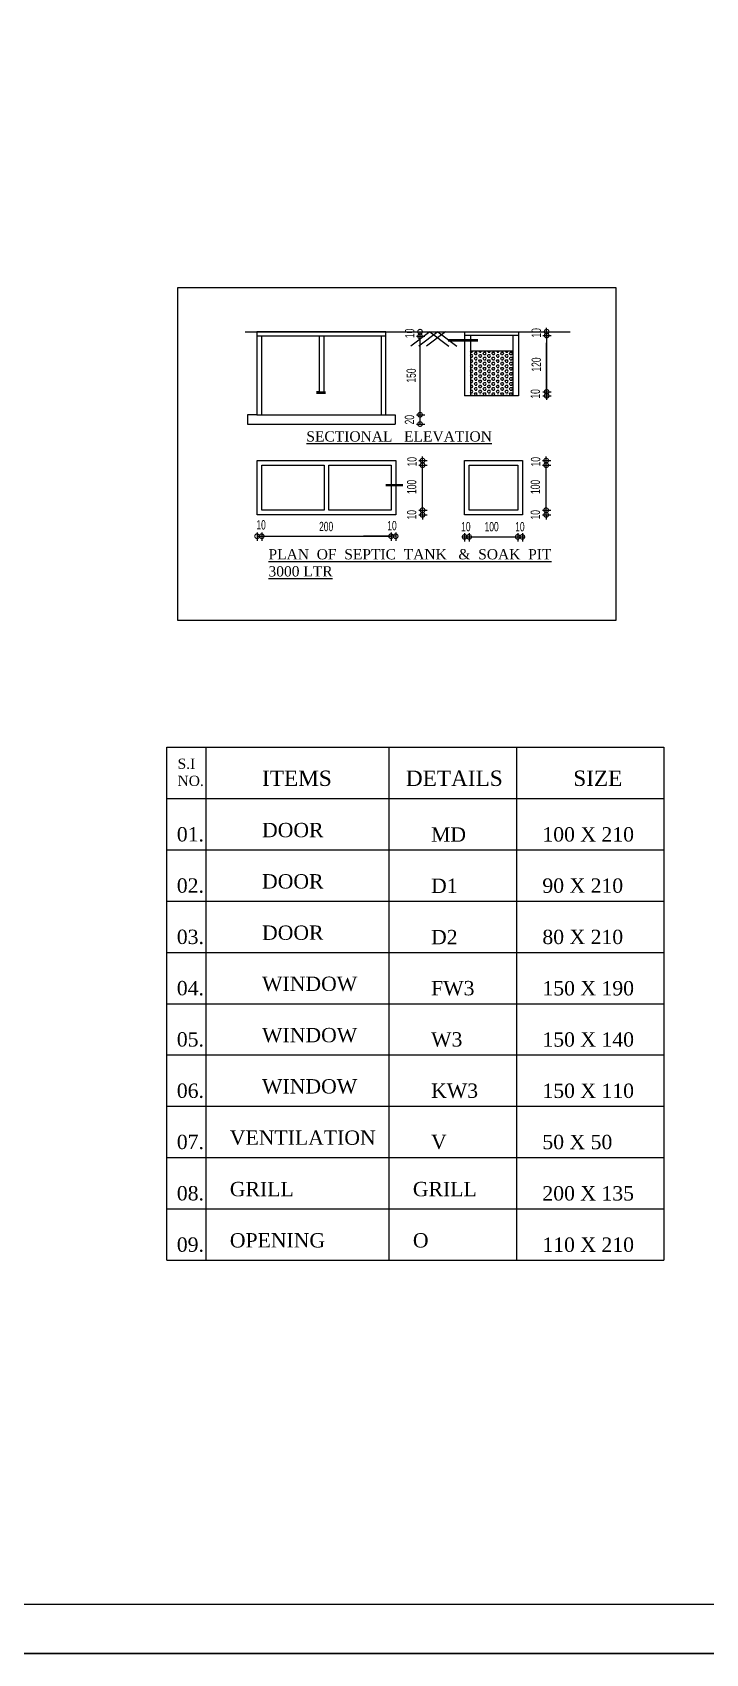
# Model space of a CAD drawing. Header units: centimetres. Extents: x -992 to 575039, y -1394 to 978780.
# Drawn here: x 9824 to 10753, y -1394 to 842 of the extents above; entities that cross this region are included whole.
import ezdxf

# ---------------------------------------------------------------- set-up
doc = ezdxf.new("R2010")
doc.units = ezdxf.units.CM
for name, color, linetype in [('dimension', 7, 'Continuous'), ('furniture', 7, 'Continuous'), ('Tittle', 2, 'Continuous')]:
    doc.layers.add(name, color=color, linetype=linetype)
doc.styles.add('KG-TXT', font='ARIALN.TTF', dxfattribs={"width": 0.8})
doc.styles.get("Standard").update_dxf_attribs({"font": 'arial.ttf'})

# ---------------------------------------------------------------- blocks, each defined once
blk = doc.blocks.new('_DotSmall')
at = {"color": 0, "linetype": 'ByBlock', "const_width": 0.5}
blk.add_lwpolyline([(-0.0625, 0, 1), (0.0625, 0, 1)], format="xyb", close=True, dxfattribs=at)

msp = doc.modelspace()

# ---------------------------------------------------------------- hatches: boundary and pattern name
h = msp.add_hatch()
h.set_pattern_fill('HEX', color=256, scale=0.636858, style=0)
h.set_pattern_definition([(0, (-4384.591, 9780.344), (0, 3.5022495), [2.0220252, -4.0440504]), (120, (-4384.591, 9780.344), (-3.03303705, -1.75112476), [2.0220252, -4.0440504]), (60, (-4382.569, 9780.344), (-3.03303705, 1.75112476), [2.0220252, -4.0440504])])
h.paths.add_polyline_path([(10487, 402.9), (10428.4, 402.9), (10428.4, 341.1), (10487, 341.1)])

# ---------------------------------------------------------------- linework, layer by layer
at = {"linetype": 'ByBlock'}
msp.add_line((10117.6, 429.5), (10565.9, 429.5), dxfattribs=at)
for p, q in [((10311.9, 429.5), (10133.6, 429.5)), ((10133.6, 429.5), (10133.6, 314.9)), ((10311.9, 314.9), (10311.9, 429.5)), ((10372.5, 429.5), (10346.3, 409.6)), ((10353.8, 429.5), (10365.3, 429.5)), ((10383.3, 429.5), (10357.1, 409.6)), ((10383.3, 429.5), (10357.1, 409.6)), ((10358.9, 423.1), (10358.9, 429.5)), ((10394.2, 429.5), (10368, 409.6)), ((10372.5, 429.5), (10398.7, 409.6)), ((10383.3, 429.5), (10409.5, 409.6)), ((10383.3, 429.5), (10409.5, 409.6)), ((10420.3, 429.5), (10420.3, 341.1)), ((10420.3, 429.5), (10494.5, 429.5)), ((10494.5, 429.5), (10494.5, 341.1)), ((10528.4, 429.5), (10539.9, 429.5)), ((10533.5, 429.5), (10533.5, 434.9)), ((10533.5, 424.2), (10533.5, 429.5)), ((10311.9, 423.1), (10133.6, 423.1)), ((10140.2, 423.1), (10140.2, 314.9)), ((10219.6, 423.1), (10219.6, 346.5)), ((10226, 423.1), (10226, 346.5)), ((10305.6, 314.9), (10305.6, 423.1)), ((10353.8, 423.1), (10365.3, 423.1)), ((10353.8, 423.1), (10365.3, 423.1)), ((10358.9, 314.9), (10358.9, 423.1)), ((10397.8, 418.9), (10438.8, 418.9)), ((10397.8, 416.7), (10438.8, 416.7)), ((10494.5, 424.2), (10420.2, 424.2)), ((10428.4, 424.2), (10428.4, 341.1)), ((10428.4, 402.9), (10487, 402.9)), ((10487, 424.2), (10487, 341.1)), ((10528.4, 424.2), (10539.9, 424.2)), ((10528.4, 424.2), (10539.9, 424.2)), ((10533.5, 424.2), (10533.5, 411.5)), ((10533.5, 424.2), (10533.5, 344.2)), ((10533.5, 344.2), (10533.5, 414.2)), ((10533.5, 346.4), (10533.5, 359.1)), ((10219.6, 346.5), (10216.2, 346.5)), ((10216.2, 346.5), (10228.6, 346.5)), ((10216.2, 344.9), (10228.6, 344.9)), ((10219.6, 346.5), (10226, 346.5)), ((10226, 346.5), (10228.6, 346.5)), ((10358.9, 314.9), (10358.9, 353.7)), ((10494.5, 341.1), (10420.3, 341.1)), ((10528.4, 346.4), (10539.9, 346.4)), ((10528.4, 346.4), (10539.9, 346.4)), ((10528.4, 341.1), (10539.9, 341.1)), ((10533.5, 346.4), (10533.5, 341.1)), ((10533.5, 341.1), (10533.5, 335.7)), ((10133.6, 314.9), (10120.9, 314.9)), ((10120.9, 314.9), (10120.9, 302.1)), ((10133.6, 314.9), (10311.9, 314.9)), ((10311.9, 314.9), (10324.7, 314.9)), ((10324.7, 314.9), (10324.7, 302.1)), ((10353.8, 314.9), (10365.3, 314.9)), ((10353.8, 314.9), (10365.3, 314.9)), ((10358.9, 302.1), (10358.9, 314.9)), ((10120.9, 302.1), (10324.7, 302.1)), ((10353.8, 302.1), (10365.3, 302.1)), ((10357.2, 251.7), (10368.6, 251.7)), ((10362.3, 251.7), (10362.3, 257.3)), ((10362.3, 183.2), (10362.3, 252.7)), ((10362.3, 245.3), (10362.3, 251.7)), ((10527.7, 251.7), (10539.1, 251.7)), ((10532.8, 251.7), (10532.8, 257.3)), ((10532.8, 183.2), (10532.8, 252.7)), ((10532.8, 245.3), (10532.8, 251.7)), ((10357.2, 245.3), (10368.6, 245.3)), ((10527.7, 245.3), (10539.1, 245.3)), ((10311.9, 218.6), (10335.3, 218.6)), ((10311.9, 217.2), (10335.3, 217.2)), ((10357.2, 183.2), (10368.6, 183.2)), ((10362.3, 176.8), (10362.3, 183.2)), ((10527.7, 183.2), (10539.1, 183.2)), ((10532.8, 176.8), (10532.8, 183.2)), ((10357.2, 176.8), (10368.6, 176.8)), ((10362.3, 176.8), (10362.3, 170.4)), ((10527.7, 176.8), (10539.1, 176.8)), ((10532.8, 176.8), (10532.8, 170.4)), ((10134.2, 152.4), (10134.2, 140.9)), ((10134.2, 147.3), (10140.6, 147.3)), ((10140.6, 152.4), (10140.6, 140.9)), ((10140.6, 152.4), (10140.6, 140.9)), ((10140.6, 147.3), (10178.5, 147.3)), ((10140.6, 147.3), (10318.9, 147.3)), ((10318.9, 147.3), (10281.1, 147.3)), ((10318.9, 152.4), (10318.9, 140.9)), ((10318.9, 152.4), (10318.9, 140.9)), ((10325.3, 147.3), (10318.9, 147.3)), ((10325.3, 152.4), (10325.3, 140.9)), ((10416.5, 146.4), (10426.6, 146.4)), ((10420.3, 151.5), (10420.3, 140)), ((10426.6, 151.5), (10426.6, 140)), ((10426.6, 151.5), (10426.6, 140)), ((10426.6, 146.4), (10464.5, 146.4)), ((10426.6, 146.4), (10493.6, 146.4)), ((10493.6, 151.5), (10493.6, 140)), ((10493.6, 151.5), (10493.6, 140)), ((10493.6, 146.4), (10500, 146.4)), ((10500, 151.5), (10500, 140)), ((10500, 146.4), (10504, 146.4)), ((10009.5, -851.5), (10009.5, -143.9)), ((10009.5, -143.9), (10695, -143.9)), ((10064, -851.5), (10064, -143.9)), ((10316.4, -851.5), (10316.4, -143.9)), ((10492.4, -851.5), (10492.4, -143.9)), ((10695, -143.9), (10695, -214.6)), ((10009.5, -214.6), (10695, -214.6)), ((10695, -214.6), (10695, -851.5)), ((10009.5, -285.4), (10695, -285.4)), ((10009.5, -356.2), (10695, -356.2)), ((10009.5, -426.9), (10695, -426.9)), ((10009.5, -497.7), (10695, -497.7)), ((10009.5, -568.4), (10695, -568.4)), ((10009.5, -639.2), (10695, -639.2)), ((10009.5, -710), (10695, -710)), ((10009.5, -780.7), (10695, -780.7)), ((10009.5, -851.5), (10695, -851.5)), ((12226.3, -1394.4), (6286.3, -1394.4)), ((6286.3, -1394.4), (12226.3, -1394.4))]:
    msp.add_line(p, q)
for points in [[(10134.2, 251.7), (10325.3, 251.7), (10325.3, 176.8), (10134.2, 176.8)], [(10420.3, 251.7), (10500, 251.7), (10500, 176.8), (10420.3, 176.8)], [(10420.3, 251.7), (10500, 251.7), (10500, 176.8), (10420.3, 176.8)], [(10140.6, 245.3), (10226.6, 245.3), (10226.6, 183.2), (10140.6, 183.2)], [(10233, 245.3), (10318.9, 245.3), (10318.9, 183.2), (10233, 183.2)], [(10426.6, 245.3), (10493.6, 245.3), (10493.6, 183.2), (10426.6, 183.2)]]:
    msp.add_lwpolyline(points, close=True)
at = {"layer": 'furniture'}
for points in [[(12168.2, 2736.4), (6343.5, 2736.4), (6343.5, -1326.1), (12168.2, -1326.1)], [(10024.7, 490.5), (10629, 490.5), (10629, 30.9), (10024.7, 30.9)]]:
    msp.add_lwpolyline(points, close=True, dxfattribs=at)
at = {"layer": 'Tittle'}
msp.add_lwpolyline([(6286.3, 2805.6), (12237.4, 2805.6), (12237.4, -1394.4), (6286.3, -1394.4)], close=True, dxfattribs=at)

# ---------------------------------------------------------------- block references
at = {"yscale": 12.73716650029166, "zscale": 12.73716650029166}
for p, xscale, rotation in [((10358.9, 429.5), 12.73716650029166, 90), ((10358.9, 423.1), 12.73716650029166, 90), ((10358.9, 423.1), 12.73716650029166, 270), ((10533.5, 429.5), 12.73716650029166, 270), ((10533.5, 424.2), 12.73716650029166, 90), ((10533.5, 424.2), 12.73716650029166, 90), ((10533.5, 346.4), -12.73716650029166, 90), ((10533.5, 346.4), -12.73716650029166, 90), ((10533.5, 341.1), -12.73716650029166, 270), ((10358.9, 314.9), 12.73716650029166, 90), ((10358.9, 314.9), 12.73716650029166, 270), ((10358.9, 302.1), 12.73716650029166, 270), ((10362.3, 251.7), 12.73716650029166, 90), ((10362.3, 245.3), 12.73716650029166, 270), ((10532.8, 251.7), 12.73716650029166, 90), ((10532.8, 245.3), 12.73716650029166, 270), ((10362.3, 183.2), 12.73716650029166, 270), ((10362.3, 176.8), 12.73716650029166, 90), ((10532.8, 183.2), 12.73716650029166, 270), ((10532.8, 176.8), 12.73716650029166, 90), ((10134.2, 147.3), 12.73716650029166, 180), ((10140.6, 147.3), 12.73716650029166, 180), ((10318.9, 147.3), 12.73716650029166, 180), ((10420.3, 146.4), 12.73716650029166, 180), ((10426.6, 146.4), 12.73716650029166, 180), ((10493.6, 146.4), 12.73716650029166, 180)]:
    msp.add_blockref('_DotSmall', p, dxfattribs=dict(at, xscale=xscale, rotation=rotation))
at = {"xscale": 12.73716650029166, "yscale": 12.73716650029166, "zscale": 12.73716650029166}
for p in [(10140.6, 147.3), (10318.9, 147.3), (10325.3, 147.3), (10426.6, 146.4), (10493.6, 146.4), (10500, 146.4)]:
    msp.add_blockref('_DotSmall', p, dxfattribs=at)

# ---------------------------------------------------------------- texts
at = {"char_height": 12.74, "attachment_point": 5, "rotation": 90, "style": 'KG-TXT'}
for s, insert in [('10', (10344.6, 427.2)), ('10', (10519.2, 427.9)), ('120', (10519.2, 384.2)), ('150', (10346.8, 369)), ('10', (10517.9, 343.7)), ('20', (10344.4, 308.1)), ('10', (10347.8, 250.1)), ('10', (10518.3, 250.1)), ('100', (10347.4, 215.3)), ('100', (10517.9, 215.3)), (' 10', (10347.4, 175.3)), (' 10', (10517.9, 175.3))]:
    msp.add_mtext(s, dxfattribs=dict(at, insert=insert))
at = {"linetype": 'Continuous', "char_height": 14.152, "attachment_point": 1}
for s, insert, width in [('{\\fTimes New Roman CE|b0|i0|c0|p18;\\LSECTIONAL   ELEVATION}', (10202.1, 292.1), 1045.42), ('{\\fTimes New Roman|b0|i0|c0|p18;\\LPLAN  OF  SEPTIC  TANK   &  SOAK  PIT\\P3000 LTR}', (10149.9, 129.5), 386.636)]:
    msp.add_mtext(s, dxfattribs=dict(at, insert=insert, width=width))
at = {"char_height": 12.74, "attachment_point": 5, "style": 'KG-TXT'}
for s, insert in [('10', (10139.7, 162.9)), ('200', (10229.4, 160.6)), ('10', (10320.2, 161.9)), ('10', (10422.1, 160.5)), ('100', (10457.6, 160.4)), ('10', (10496.6, 160.3))]:
    msp.add_mtext(s, dxfattribs=dict(at, insert=insert))
at = {"layer": 'dimension', "attachment_point": 7}
for s, heights, insert, char_height in [('{\\fTimes New Roman|b0|i0|c0|p18;S.I\\PNO.}', [0], (10024.5, -197.6), 14.152), ('{\\fTimes New Roman|b0|i0|c0|p18;ITEMS}', [0], (10141, -197.6), 21.229), ('{\\fTimes New Roman|b0|i0|c0|p18;DETAILS}', [0], (10339.3, -197.6), 21.229), ('{\\fTimes New Roman|b0|i0|c0|p18;SIZE}', [0], (10570.2, -197.6), 21.229), ('{\\fTimes New Roman|b0|i0|c0|p18;01.}', [0], (10023.5, -274.3), 19.813), ('{\\fTimes New Roman|b0|i0|c0|p18;DOOR}', [0], (10141, -268.3), 19.813), ('{\\fTimes New Roman|b0|i0|c0|p18;MD}', [0], (10374.1, -274.3), 19.813), ('{\\fTimes New Roman|b0|i0|c0|p18;100 X 210}', [0], (10527.6, -274.3), 19.813), ('{\\fTimes New Roman|b0|i0|c0|p18;02.}', [0], (10023.5, -345), 19.813), ('{\\fTimes New Roman|b0|i0|c0|p18;DOOR}', [0], (10141, -339.1), 19.813), ('{\\fTimes New Roman|b0|i0|c0|p18;D1}', [0], (10374.1, -345), 19.813), ('{\\fTimes New Roman|b0|i0|c0|p18;90 X 210}', [0], (10527.6, -345), 19.813), ('{\\fTimes New Roman|b0|i0|c0|p18;03.}', [0], (10023.5, -415.8), 19.813), ('{\\fTimes New Roman|b0|i0|c0|p18;DOOR}', [0], (10141, -409.9), 19.813), ('{\\fTimes New Roman|b0|i0|c0|p18;D2}', [0], (10374.1, -415.8), 19.813), ('{\\fTimes New Roman|b0|i0|c0|p18;80 X 210}', [0], (10527.6, -415.8), 19.813), ('{\\fTimes New Roman|b0|i0|c0|p18;04.}', [0], (10023.5, -486.6), 19.813), ('{\\fTimes New Roman|b0|i0|c0|p18;WINDOW}', [0], (10141, -480.6), 19.813), ('{\\fTimes New Roman|b0|i0|c0|p18;FW3}', [0], (10374.1, -486.6), 19.813), ('{\\fTimes New Roman|b0|i0|c0|p18;150 X 190}', [0], (10527.6, -486.6), 19.813), ('{\\fTimes New Roman|b0|i0|c0|p18;05.}', [0], (10023.5, -557.3), 19.813), ('{\\fTimes New Roman|b0|i0|c0|p18;WINDOW}', [0], (10141, -551.4), 19.813), ('{\\fTimes New Roman|b0|i0|c0|p18;W3}', [0], (10374.1, -557.3), 19.813), ('{\\fTimes New Roman|b0|i0|c0|p18;150 X 140}', [0], (10527.6, -557.3), 19.813), ('{\\fTimes New Roman|b0|i0|c0|p18;WINDOW}', [0], (10141, -622.1), 19.813), ('{\\fTimes New Roman|b0|i0|c0|p18;06.}', [0], (10023.5, -628.1), 19.813), ('{\\fTimes New Roman|b0|i0|c0|p18;KW3}', [0], (10374.1, -628.1), 19.813), ('{\\fTimes New Roman|b0|i0|c0|p18;150 X 110}', [0], (10527.6, -628.1), 19.813), ('{\\fTimes New Roman|b0|i0|c0|p18;07.}', [0], (10023.5, -698.8), 19.813), ('{\\fTimes New Roman|b0|i0|c0|p18;VENTILATION}', [0], (10096.6, -692.9), 19.813), ('{\\fTimes New Roman|b0|i0|c0|p18;V}', [0], (10374.1, -698.8), 19.813), ('{\\fTimes New Roman|b0|i0|c0|p18;50 X 50}', [0], (10527.6, -698.8), 19.813), ('{\\fTimes New Roman|b0|i0|c0|p18;08.}', [0], (10023.5, -769.6), 19.813), ('{\\fTimes New Roman|b0|i0|c0|p18;GRILL}', [0], (10096.6, -763.7), 19.813), ('{\\fTimes New Roman|b0|i0|c0|p18;GRILL}', [0], (10349, -763.7), 19.813), ('{\\fTimes New Roman|b0|i0|c0|p18;200 X 135}', [28.5], (10527.6, -769.6), 19.813), ('{\\fTimes New Roman|b0|i0|c0|p18;09.}', [0], (10023.5, -840.4), 19.813), ('{\\fTimes New Roman|b0|i0|c0|p18;OPENING}', [0], (10096.6, -834.4), 19.813), ('{\\fTimes New Roman|b0|i0|c0|p18;O}', [0], (10349, -834.4), 19.813), ('{\\fTimes New Roman|b0|i0|c0|p18;110 X 210}', [28.5], (10527.6, -840.4), 19.813)]:
    msp.add_mtext_dynamic_manual_height_columns(s, width=1041, gutter_width=1, heights=heights, dxfattribs=dict(at, insert=insert, char_height=char_height))

doc.saveas('drawing.dxf')
